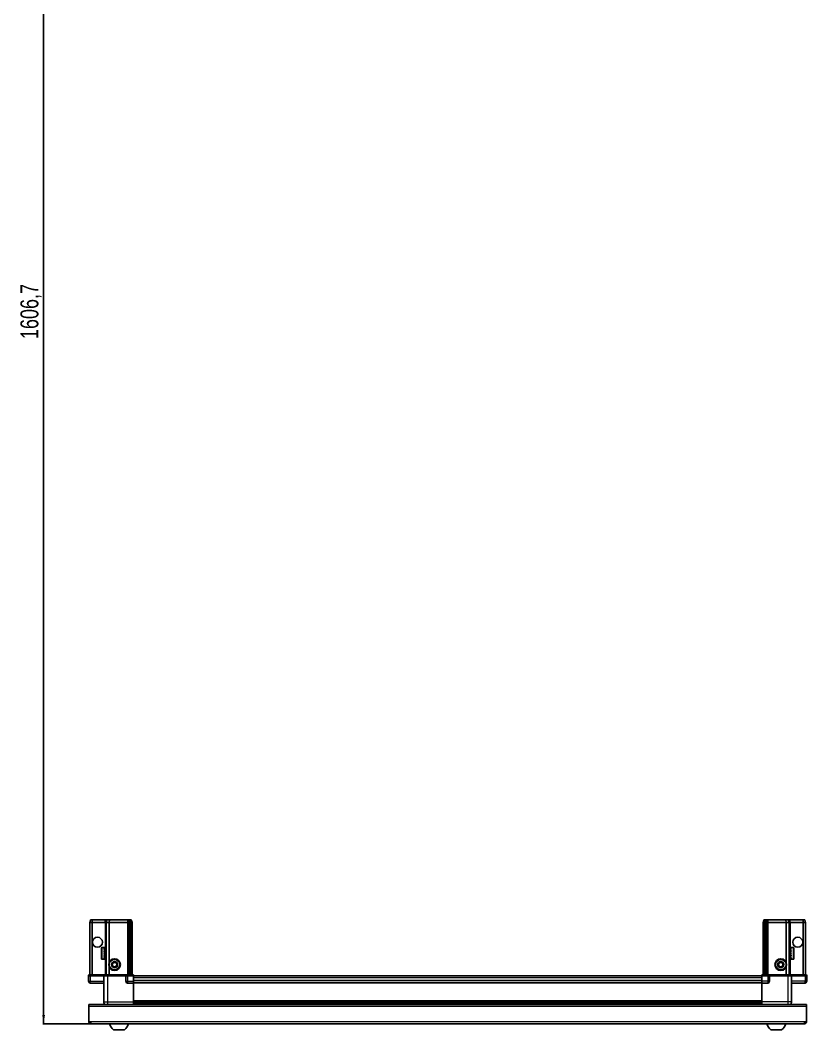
# Model space of a CAD drawing. Header units: millimetres. Extents: x 834 to 4457, y -497 to 1806.
# Drawn here: x 882 to 1758, y -497 to 628 of the extents above; entities that cross this region are included whole.
import ezdxf

# ---------------------------------------------------------------- set-up
doc = ezdxf.new("R2010")
doc.units = ezdxf.units.MM
doc.layers.add('FORMAT', color=7, linetype='Continuous')
doc.styles.add('SLDTEXTSTYLE0', font='TXT', dxfattribs={"width": 0.75})
doc.dimstyles.new('SLDDIMSTYLE0', dxfattribs={"dimtxt": 20, "dimasz": 10, "dimexe": 0, "dimexo": 0.0625, "dimgap": 5, "dimtad": 2, "dimdec": 1, "dimrnd": 1e-09, "dimzin": 12, "dimdsep": 46, "dimtxsty": 'SLDTEXTSTYLE0', "dimsah": 1, "dimcen": 0.09, "dimadec": 0, "dimazin": 3, "dimtfac": 1, "dimtofl": 0, "dimtmove": 0, "dimatfit": 3, "dimfxl": 0, "dimfrac": 2, "dimtolj": 1, "dimtzin": 12, "dimarcsym": 0})

# ---------------------------------------------------------------- blocks, each defined once
blk = doc.blocks.new('_D_8')
at = {"layer": 'FORMAT'}
for p, q in [((959.9, 1116.7), (906.8, 1116.7)), ((907.8, 1116.7), (907.8, -490)), ((960.4, -490), (906.8, -490))]:
    blk.add_line(p, q, dxfattribs=at)
for points in [[(907.8, 1116.7), (906.3, 1106.7), (909.4, 1106.7)], [(907.8, -490), (909.4, -480), (906.3, -480)]]:
    blk.add_solid(points, dxfattribs=at)
at = {"layer": 'FORMAT', "insert": (882, 272.7), "char_height": 20, "attachment_point": 1, "rotation": 90, "style": 'SLDTEXTSTYLE0'}
blk.add_mtext('1606,7', dxfattribs=at)

msp = doc.modelspace()

# ---------------------------------------------------------------- linework, layer by layer
at = {"color": 7, "linetype": 'Continuous', "lineweight": 25}
for p, q in [((959.32, -377.03), (960.13, -374.03)), ((961.82, -377.03), (959.32, -377.03)), ((959.32, -377.03), (959.32, -435.33)), ((960.13, -374.03), (961.98, -374.03)), ((961.82, -377.03), (961.98, -374.03)), ((976.32, -377.03), (961.82, -377.03)), ((961.82, -377.03), (961.82, -435.33)), ((961.98, -374.03), (976.32, -374.03)), ((976.32, -374.03), (978.13, -374.03)), ((977.32, -377.03), (976.32, -377.03)), ((977.32, -377.03), (978.13, -374.03)), ((980.82, -377.03), (977.32, -377.03)), ((977.32, -377.03), (977.32, -435.33)), ((978.13, -374.03), (981.16, -374.03)), ((981.16, -374.03), (980.82, -377.03)), ((980.82, -377.03), (980.82, -421.53)), ((1001.32, -377.03), (980.82, -377.03)), ((981.16, -374.03), (1001.32, -374.03)), ((1001.32, -374.03), (1003.13, -374.03)), ((1002.32, -377.03), (1001.32, -377.03)), ((1003.13, -374.03), (1002.32, -377.03)), ((1002.32, -377.03), (1002.32, -435.33)), ((1003.32, -377.03), (1002.32, -377.03)), ((1003.13, -374.03), (1003.87, -374.03)), ((1003.87, -374.03), (1003.32, -377.03)), ((1004.82, -377.03), (1003.32, -377.03)), ((1003.32, -377.03), (1003.32, -435.33)), ((1003.87, -374.03), (1004.37, -374.03)), ((1004.37, -374.03), (1004.82, -377.03)), ((1004.37, -374.03), (1005.52, -374.03)), ((1006.32, -377.03), (1004.82, -377.03)), ((1004.82, -377.03), (1004.82, -435.33)), ((1005.52, -374.03), (1006.32, -377.03)), ((1006.32, -377.03), (1006.32, -435.33)), ((1710.13, -374.03), (1709.32, -377.03)), ((1709.32, -377.03), (1710.82, -377.03)), ((1709.32, -377.03), (1709.32, -435.33)), ((1711.28, -374.03), (1710.13, -374.03)), ((1711.28, -374.03), (1710.82, -377.03)), ((1710.82, -377.03), (1712.32, -377.03)), ((1710.82, -377.03), (1710.82, -435.33)), ((1711.78, -374.03), (1711.28, -374.03)), ((1711.78, -374.03), (1712.32, -377.03)), ((1712.52, -374.03), (1711.78, -374.03)), ((1712.32, -377.03), (1712.32, -435.33)), ((1712.32, -377.03), (1713.32, -377.03)), ((1712.52, -374.03), (1713.32, -377.03)), ((1714.32, -374.03), (1712.52, -374.03)), ((1713.32, -377.03), (1713.32, -435.33)), ((1713.32, -377.03), (1714.32, -377.03)), ((1734.49, -374.03), (1714.32, -374.03)), ((1714.32, -377.03), (1734.82, -377.03)), ((1734.49, -374.03), (1734.82, -377.03)), ((1737.52, -374.03), (1734.49, -374.03)), ((1734.82, -377.03), (1734.82, -421.53)), ((1734.82, -377.03), (1738.32, -377.03)), ((1738.32, -377.03), (1737.52, -374.03)), ((1739.32, -374.03), (1737.52, -374.03)), ((1738.32, -377.03), (1738.32, -435.33)), ((1738.32, -377.03), (1739.32, -377.03)), ((1753.67, -374.03), (1739.32, -374.03)), ((1739.32, -377.03), (1753.82, -377.03)), ((1753.82, -377.03), (1753.67, -374.03)), ((1755.52, -374.03), (1753.67, -374.03)), ((1753.82, -377.03), (1756.32, -377.03)), ((1753.82, -377.03), (1753.82, -435.33)), ((1756.32, -377.03), (1755.52, -374.03)), ((1756.32, -377.03), (1756.32, -435.33)), ((972.12, -417.23), (972.12, -405.83)), ((975.32, -405.03), (972.92, -405.03)), ((975.32, -405.03), (975.32, -405.03)), ((975.32, -405.03), (975.82, -405.03)), ((975.32, -405.22), (975.82, -405.22)), ((975.32, -405.22), (975.32, -405.44)), ((975.32, -405.44), (975.82, -405.44)), ((975.32, -406.02), (975.82, -406.02)), ((975.32, -406.02), (975.32, -406.44)), ((975.32, -406.44), (975.82, -406.44)), ((975.32, -407.35), (975.82, -407.35)), ((975.32, -407.35), (975.32, -407.94)), ((975.32, -407.94), (975.82, -407.94)), ((975.32, -409.09), (975.82, -409.09)), ((975.32, -409.09), (975.32, -409.79)), ((975.32, -409.79), (975.82, -409.79)), ((975.32, -411.07), (975.82, -411.07)), ((975.32, -411.07), (975.32, -411.81)), ((975.32, -411.22), (975.82, -411.22)), ((975.32, -411.72), (975.82, -411.72)), ((975.32, -411.81), (975.82, -411.81)), ((975.32, -413.1), (975.82, -413.1)), ((975.32, -413.1), (975.32, -413.81)), ((975.32, -413.81), (975.82, -413.81)), ((975.32, -414.97), (975.82, -414.97)), ((975.32, -414.97), (975.32, -415.58)), ((975.32, -415.58), (975.82, -415.58)), ((975.82, -405.22), (975.82, -405.03)), ((975.82, -405.44), (975.82, -405.22)), ((975.82, -406.02), (975.82, -405.44)), ((975.82, -406.44), (975.82, -406.02)), ((975.82, -407.35), (975.82, -406.44)), ((975.92, -407.13), (975.82, -407.13)), ((975.82, -407.94), (975.82, -407.35)), ((975.82, -409.09), (975.82, -407.94)), ((975.82, -409.79), (975.82, -409.09)), ((975.82, -411.07), (975.82, -409.79)), ((975.82, -411.22), (975.82, -411.07)), ((975.82, -411.81), (975.82, -411.72)), ((975.82, -413.1), (975.82, -411.81)), ((975.82, -413.81), (975.82, -413.1)), ((975.82, -414.97), (975.82, -413.81)), ((975.82, -415.58), (975.82, -414.97)), ((975.82, -416.51), (975.82, -415.58)), ((975.82, -415.93), (975.92, -415.93)), ((975.92, -415.93), (975.92, -407.13)), ((976.81, -408.22), (976.32, -407.53)), ((976.32, -415.53), (976.32, -407.53)), ((976.32, -415.53), (976.81, -414.84)), ((977.29, -407.53), (976.81, -408.22)), ((976.81, -414.84), (976.81, -408.22)), ((976.81, -414.84), (977.29, -415.53)), ((977.32, -407.53), (977.29, -407.53)), ((977.29, -415.53), (977.29, -407.53)), ((977.29, -415.53), (977.32, -415.53)), ((1738.36, -407.53), (1738.32, -407.53)), ((1738.32, -415.53), (1738.36, -415.53)), ((1738.84, -408.22), (1738.36, -407.53)), ((1738.36, -407.53), (1738.36, -415.53)), ((1738.36, -415.53), (1738.84, -414.84)), ((1739.32, -407.53), (1738.84, -408.22)), ((1738.84, -408.22), (1738.84, -414.84)), ((1738.84, -414.84), (1739.32, -415.53)), ((1739.32, -407.53), (1739.32, -415.53)), ((1739.82, -407.13), (1739.72, -407.13)), ((1739.72, -407.13), (1739.72, -415.93)), ((1739.72, -415.93), (1739.82, -415.93)), ((1742.72, -405.03), (1739.82, -405.03)), ((1740.32, -405.03), (1739.82, -405.03)), ((1739.82, -405.03), (1739.82, -405.08)), ((1739.82, -405.08), (1739.82, -405.36)), ((1740.32, -405.08), (1739.82, -405.08)), ((1740.32, -405.36), (1739.82, -405.36)), ((1739.82, -405.36), (1739.82, -405.63)), ((1740.32, -405.63), (1739.82, -405.63)), ((1739.82, -405.63), (1739.82, -406.3)), ((1740.32, -406.3), (1739.82, -406.3)), ((1739.82, -406.3), (1739.82, -406.77)), ((1739.82, -406.77), (1739.82, -407.75)), ((1740.32, -406.77), (1739.82, -406.77)), ((1740.32, -407.75), (1739.82, -407.75)), ((1739.82, -407.75), (1739.82, -408.37)), ((1739.82, -408.37), (1739.82, -409.57)), ((1740.32, -408.37), (1739.82, -408.37)), ((1740.32, -409.57), (1739.82, -409.57)), ((1739.82, -409.57), (1739.82, -410.2)), ((1740.32, -410.2), (1739.82, -410.2)), ((1739.82, -410.28), (1739.82, -411.58)), ((1740.32, -410.28), (1739.82, -410.28)), ((1740.32, -411.58), (1739.82, -411.58)), ((1740.32, -412.06), (1739.82, -412.06)), ((1739.82, -412.06), (1739.82, -412.31)), ((1739.82, -412.31), (1739.82, -413.58)), ((1740.32, -412.31), (1739.82, -412.31)), ((1740.32, -413.58), (1739.82, -413.58)), ((1739.82, -413.58), (1739.82, -414.27)), ((1739.82, -414.27), (1739.82, -415.39)), ((1740.32, -414.27), (1739.82, -414.27)), ((1740.32, -415.39), (1739.82, -415.39)), ((1739.82, -415.39), (1739.82, -415.96)), ((1739.82, -415.96), (1739.82, -416.82)), ((1740.32, -415.96), (1739.82, -415.96)), ((1740.32, -405.08), (1740.32, -405.03)), ((1740.32, -405.63), (1740.32, -405.36)), ((1740.32, -406.77), (1740.32, -406.3)), ((1740.32, -408.37), (1740.32, -407.75)), ((1740.32, -410.28), (1740.32, -409.57)), ((1740.32, -412.31), (1740.32, -411.58)), ((1740.32, -414.27), (1740.32, -413.58)), ((1740.32, -415.96), (1740.32, -415.39)), ((1743.52, -405.83), (1743.52, -417.23)), ((972.92, -418.03), (975.32, -418.03)), ((975.32, -416.51), (975.82, -416.51)), ((975.32, -416.51), (975.32, -416.95)), ((975.32, -416.95), (975.82, -416.95)), ((975.32, -417.55), (975.82, -417.55)), ((975.32, -417.55), (975.32, -417.79)), ((975.32, -417.79), (975.82, -417.79)), ((975.32, -418.01), (975.82, -418.01)), ((975.32, -418.01), (975.32, -418.03)), ((975.32, -418.02), (975.82, -418.02)), ((975.82, -416.95), (975.82, -416.51)), ((975.82, -417.55), (975.82, -416.95)), ((975.82, -417.79), (975.82, -417.55)), ((975.82, -418.01), (975.82, -417.79)), ((975.82, -418.02), (975.82, -418.01)), ((980.82, -426.53), (980.82, -435.33)), ((1734.82, -426.53), (1734.82, -435.33)), ((1740.32, -416.82), (1739.82, -416.82)), ((1739.82, -416.82), (1739.82, -417.21)), ((1739.82, -417.21), (1739.82, -417.72)), ((1740.32, -417.21), (1739.82, -417.21)), ((1740.32, -417.72), (1739.82, -417.72)), ((1739.82, -417.72), (1739.82, -417.91)), ((1739.82, -417.91), (1739.82, -418.03)), ((1740.32, -417.91), (1739.82, -417.91)), ((1739.82, -418.03), (1742.72, -418.03)), ((1740.32, -417.21), (1740.32, -416.82)), ((1740.32, -417.91), (1740.32, -417.72)), ((958.32, -435.33), (957.82, -436.19)), ((957.82, -436.53), (957.82, -436.19)), ((957.82, -436.53), (959.82, -436.53)), ((957.82, -436.53), (957.82, -442.53)), ((959.82, -435.33), (958.32, -435.33)), ((959.82, -435.33), (974.62, -435.33)), ((974.62, -436.53), (959.82, -436.53)), ((959.82, -436.53), (974.62, -436.53)), ((974.62, -435.33), (974.82, -435.33)), ((974.82, -436.53), (974.62, -436.53)), ((974.82, -436.53), (974.82, -435.33)), ((974.82, -435.33), (978.82, -435.33)), ((978.82, -436.53), (974.82, -436.53)), ((974.82, -436.53), (974.82, -465.53)), ((978.82, -435.33), (999.12, -435.33)), ((999.12, -436.53), (978.82, -436.53)), ((999.12, -435.33), (999.32, -435.33)), ((999.32, -436.53), (999.12, -436.53)), ((999.32, -436.53), (999.32, -435.33)), ((1000, -435.33), (999.32, -435.33)), ((999.32, -436.53), (1001.32, -436.53)), ((999.32, -436.53), (999.32, -442.53)), ((1000, -435.33), (1007.82, -435.33)), ((1007.82, -436.19), (1001.32, -436.19)), ((1007.82, -436.53), (1001.32, -436.53)), ((1001.32, -436.53), (1007.82, -436.53)), ((1007.82, -435.33), (1007.82, -436.19)), ((1007.82, -436.19), (1007.82, -436.19)), ((1007.82, -436.53), (1007.82, -436.19)), ((1007.82, -436.53), (1007.82, -436.53)), ((1007.82, -436.53), (1007.82, -442.53)), ((1707.82, -436.68), (1007.82, -436.68)), ((1707.82, -435.33), (1715.65, -435.33)), ((1707.82, -436.19), (1707.82, -435.33)), ((1707.82, -436.53), (1707.82, -436.19)), ((1714.32, -436.19), (1707.82, -436.19)), ((1714.32, -436.53), (1707.82, -436.53)), ((1707.82, -436.53), (1707.82, -442.53)), ((1714.32, -436.53), (1716.32, -436.53)), ((1716.32, -436.53), (1714.32, -436.53)), ((1716.32, -435.33), (1715.65, -435.33)), ((1716.32, -436.53), (1716.32, -435.33)), ((1716.32, -435.33), (1716.52, -435.33)), ((1716.52, -436.53), (1716.32, -436.53)), ((1716.32, -436.53), (1716.32, -442.53)), ((1716.52, -435.33), (1736.82, -435.33)), ((1736.82, -436.53), (1716.52, -436.53)), ((1736.82, -435.33), (1740.82, -435.33)), ((1740.82, -436.53), (1736.82, -436.53)), ((1740.82, -436.53), (1740.82, -435.33)), ((1740.82, -435.33), (1741.02, -435.33)), ((1741.02, -436.53), (1740.82, -436.53)), ((1740.82, -436.53), (1740.82, -465.53)), ((1741.02, -435.33), (1755.82, -435.33)), ((1755.82, -436.53), (1741.02, -436.53)), ((1757.32, -435.33), (1755.82, -435.33)), ((1755.82, -436.53), (1757.82, -436.53)), ((1757.82, -436.19), (1757.32, -435.33)), ((1757.82, -436.19), (1757.32, -435.33)), ((1757.82, -436.53), (1757.82, -436.19)), ((1757.82, -436.53), (1757.82, -436.19)), ((1757.82, -436.53), (1757.82, -436.53)), ((1757.82, -436.53), (1757.82, -442.53)), ((974.82, -444.53), (959.82, -444.53)), ((1007.82, -444.53), (1001.32, -444.53)), ((1007.82, -442.53), (1007.82, -444.53)), ((1707.82, -443.88), (1007.82, -443.88)), ((1007.82, -465.53), (1007.82, -444.53)), ((1707.82, -442.53), (1707.82, -444.53)), ((1707.82, -444.53), (1714.32, -444.53)), ((1707.82, -465.53), (1707.82, -444.53)), ((1740.82, -444.53), (1755.82, -444.53)), ((958.32, -468.53), (1757.32, -468.53)), ((958.32, -470.63), (958.32, -468.53)), ((958.32, -487.93), (958.32, -470.63)), ((973.32, -468.43), (960.42, -468.43)), ((973.32, -468.43), (973.32, -468.53)), ((1007.82, -466.55), (1707.82, -466.55)), ((1007.82, -466.59), (1707.82, -466.59)), ((1031.7, -468.38), (1007.82, -468.38)), ((1026.32, -468.53), (1026.32, -468.38)), ((1026.36, -468.53), (1026.36, -468.38)), ((1026.63, -468.53), (1026.63, -468.38)), ((1026.9, -468.53), (1026.9, -468.38)), ((1027.55, -468.53), (1027.55, -468.38)), ((1028.01, -468.53), (1028.01, -468.38)), ((1028.98, -468.53), (1028.98, -468.38)), ((1029.6, -468.53), (1029.6, -468.38)), ((1030.78, -468.53), (1030.78, -468.38)), ((1031.44, -468.53), (1031.44, -468.38)), ((1031.5, -468.53), (1031.5, -468.38)), ((1032.79, -468.38), (1031.7, -468.38)), ((1033.52, -468.38), (1032.79, -468.38)), ((1032.79, -468.53), (1032.79, -468.38)), ((1032.79, -468.38), (1032.79, -468.38)), ((1032.8, -468.53), (1032.8, -468.38)), ((1033.3, -468.53), (1033.3, -468.38)), ((1033.53, -468.38), (1033.52, -468.38)), ((1033.53, -468.53), (1033.53, -468.38)), ((1033.95, -468.38), (1033.53, -468.38)), ((1681.7, -468.38), (1033.95, -468.38)), ((1034.8, -468.53), (1034.8, -468.38)), ((1035.49, -468.53), (1035.49, -468.38)), ((1036.62, -468.53), (1036.62, -468.38)), ((1037.19, -468.53), (1037.19, -468.38)), ((1038.06, -468.53), (1038.06, -468.38)), ((1038.47, -468.53), (1038.47, -468.38)), ((1039, -468.53), (1039, -468.38)), ((1039.19, -468.53), (1039.19, -468.38)), ((1039.32, -468.53), (1039.32, -468.38)), ((1676.33, -468.53), (1676.33, -468.38)), ((1676.5, -468.53), (1676.5, -468.38)), ((1676.71, -468.53), (1676.71, -468.38)), ((1677.27, -468.53), (1677.27, -468.38)), ((1677.69, -468.53), (1677.69, -468.38)), ((1678.58, -468.53), (1678.58, -468.38)), ((1679.17, -468.53), (1679.17, -468.38)), ((1680.31, -468.53), (1680.31, -468.38)), ((1681.01, -468.53), (1681.01, -468.38)), ((1682.29, -468.38), (1681.7, -468.38)), ((1683.02, -468.38), (1682.29, -468.38)), ((1682.29, -468.53), (1682.29, -468.38)), ((1682.29, -468.38), (1682.29, -468.38)), ((1682.46, -468.53), (1682.46, -468.38)), ((1682.96, -468.53), (1682.96, -468.38)), ((1683.03, -468.38), (1683.02, -468.38)), ((1683.03, -468.53), (1683.03, -468.38)), ((1683.95, -468.38), (1683.03, -468.38)), ((1707.82, -468.38), (1683.95, -468.38)), ((1684.32, -468.53), (1684.32, -468.38)), ((1685.02, -468.53), (1685.02, -468.38)), ((1686.2, -468.53), (1686.2, -468.38)), ((1686.81, -468.53), (1686.81, -468.38)), ((1687.75, -468.53), (1687.75, -468.38)), ((1688.2, -468.53), (1688.2, -468.38)), ((1688.82, -468.53), (1688.82, -468.38)), ((1689.07, -468.53), (1689.07, -468.38)), ((1689.3, -468.53), (1689.3, -468.38)), ((1689.32, -468.53), (1689.32, -468.38)), ((1742.32, -468.43), (1755.22, -468.43)), ((1742.32, -468.43), (1742.32, -468.53)), ((1757.32, -468.53), (1757.32, -470.63)), ((1757.32, -470.63), (1757.32, -487.93)), ((960.42, -487.93), (958.32, -487.93)), ((960.42, -487.93), (960.42, -490.03)), ((1755.22, -490.03), (960.42, -490.03)), ((1757.32, -487.93), (1755.22, -487.93)), ((1755.22, -490.03), (1755.22, -487.93)), ((985.82, -496.63), (997.82, -496.63)), ((1717.82, -496.63), (1729.82, -496.63))]:
    msp.add_line(p, q, dxfattribs=at)
at = {"color": 8, "linetype": 'Continuous', "lineweight": 18}
for p, q in [((976.32, -377.03), (976.32, -374.03)), ((976.32, -377.03), (976.32, -407.53)), ((1001.32, -374.03), (1001.32, -377.03)), ((1001.32, -377.03), (1001.32, -435.33)), ((1714.32, -374.03), (1714.32, -377.03)), ((1714.32, -377.03), (1714.32, -435.33)), ((1739.32, -377.03), (1739.32, -374.03)), ((1739.32, -377.03), (1739.32, -407.53)), ((972.92, -418.03), (972.92, -405.03)), ((976.32, -415.53), (976.32, -435.33)), ((1739.32, -415.53), (1739.32, -435.33)), ((1742.72, -405.03), (1742.72, -418.03)), ((959.82, -436.53), (959.82, -435.33)), ((959.82, -436.53), (959.82, -442.53)), ((974.62, -436.53), (974.62, -435.33)), ((978.82, -436.53), (978.82, -435.33)), ((978.82, -436.53), (978.82, -465.53)), ((999.12, -436.53), (999.12, -435.33)), ((1001.32, -436.53), (1001.32, -436.19)), ((1001.32, -436.53), (1001.32, -442.53)), ((1007.82, -436.53), (1007.82, -436.19)), ((1714.32, -436.53), (1714.32, -436.19)), ((1714.32, -436.53), (1714.32, -442.53)), ((1716.52, -435.33), (1716.52, -436.53)), ((1736.82, -436.53), (1736.82, -435.33)), ((1736.82, -436.53), (1736.82, -465.53)), ((1741.02, -435.33), (1741.02, -436.53)), ((1755.82, -436.53), (1755.82, -435.33)), ((1755.82, -436.53), (1755.82, -442.53)), ((957.82, -442.53), (959.82, -442.53)), ((959.82, -442.53), (974.82, -442.53)), ((959.82, -444.53), (959.82, -442.53)), ((999.32, -442.53), (1001.32, -442.53)), ((1001.32, -442.53), (1007.82, -442.53)), ((1001.32, -442.53), (1001.32, -444.53)), ((1707.82, -438.68), (1007.82, -438.68)), ((1707.82, -441.88), (1007.82, -441.88)), ((1707.82, -444.53), (1007.82, -444.53)), ((1714.32, -442.53), (1707.82, -442.53)), ((1716.32, -442.53), (1714.32, -442.53)), ((1714.32, -442.53), (1714.32, -444.53)), ((1755.82, -442.53), (1740.82, -442.53)), ((1757.82, -442.53), (1755.82, -442.53)), ((1755.82, -444.53), (1755.82, -442.53)), ((1757.32, -470.63), (958.32, -470.63)), ((960.42, -468.53), (960.42, -468.43)), ((978.82, -465.53), (1007.82, -465.53)), ((1007.82, -463.93), (1707.82, -463.93)), ((1707.82, -465.34), (1007.82, -465.34)), ((1007.82, -467.79), (1707.82, -467.79)), ((1736.82, -465.53), (1707.82, -465.53)), ((1755.22, -468.53), (1755.22, -468.43)), ((1755.22, -487.93), (960.42, -487.93))]:
    msp.add_line(p, q, dxfattribs=at)
at = {"color": 7, "linetype": 'Continuous', "lineweight": 25, "flags": 128}
for points in [[(960.42, -468.43), (960.01, -468.47), (959.78, -468.53)], [(1755.86, -468.53), (1755.63, -468.47), (1755.22, -468.43)]]:
    msp.add_lwpolyline(points, dxfattribs=at)
at = {"color": 7, "linetype": 'Continuous', "lineweight": 25}
for centre, radius in [((967.82, -399.03), 5.5), ((1747.82, -399.03), 5.5), ((986.82, -424.03), 6.5), ((986.82, -424.03), 3.46), ((1728.82, -424.03), 6.5), ((1728.82, -424.03), 3.46)]:
    msp.add_circle(centre, radius, dxfattribs=at)
at = {"color": 8, "linetype": 'Continuous', "lineweight": 18}
for centre in [(986.82, -424.03), (1728.82, -424.03)]:
    msp.add_circle(centre, 5.7, dxfattribs=at)
at = {"color": 7, "linetype": 'Continuous', "lineweight": 25}
for centre, radius, start, end in [((972.92, -405.83), 0.8, 90, 180), ((976.32, -407.13), 0.4, 180, 270), ((976.32, -415.93), 0.4, 90, 180), ((1739.32, -407.13), 0.4, 270, 0), ((1739.32, -415.93), 0.4, 360, 90), ((1742.72, -405.83), 0.8, 360, 90), ((972.92, -417.23), 0.8, 180, 270), ((986.82, -424.03), 2.5, 147.37605, 207.37605), ((986.82, -424.03), 2.5, 207.37605, 267.37605), ((986.82, -424.03), 2.5, 87.37605, 147.37605), ((986.82, -424.03), 2.5, 267.37605, 327.37605), ((986.82, -424.03), 2.5, 27.37605, 87.37605), ((986.82, -424.03), 2.5, 327.37605, 27.37605), ((1728.82, -424.03), 2.5, 134.67671, 194.67671), ((1728.82, -424.03), 2.5, 194.67671, 254.67671), ((1728.82, -424.03), 2.5, 74.67671, 134.67671), ((1728.82, -424.03), 2.5, 254.67671, 314.67671), ((1728.82, -424.03), 2.5, 14.67671, 74.67671), ((1728.82, -424.03), 2.5, 314.67671, 14.67671), ((1742.72, -417.23), 0.8, 270, 0), ((959.82, -442.53), 2, 180, 270), ((1001.32, -442.53), 2, 180, 270), ((1714.32, -442.53), 2, 270, 0), ((1755.82, -442.53), 2, 270, 0), ((960.42, -487.93), 2.1, 180, 270), ((960.42, -487.93), 0.6, 180, 270), ((992.85, -487), 11.91, 194.70035, 233.8734), ((990.8, -487), 11.91, 306.1266, 345.29965), ((1724.85, -487), 11.91, 194.70035, 233.8734), ((1722.8, -487), 11.91, 306.1266, 345.29965), ((1755.22, -487.93), 2.1, 270, 0), ((1755.22, -487.93), 0.6, 270, 0)]:
    msp.add_arc(centre, radius, start, end, dxfattribs=at)
for centre, start_param, end_param in [((1001.32, -432.73), 2.4188584, 3.1415927), ((1714.32, -432.73), 3.1415927, 3.8643269)]:
    msp.add_ellipse(centre, major_axis=(0, 3.46), ratio=0.5773503, start_param=start_param, end_param=end_param, dxfattribs=at)
for points, knots in [([(983.94, -423.9), (984.22, -423.46), (984.74, -422.65), (985.26, -421.84), (985.5, -421.46)], [0, 0, 0, 0, 0.5346859, 1, 1, 1, 1]), ([(985.27, -426.46), (985.21, -426.35), (984.94, -425.82), (984.48, -424.93), (984.1, -424.2), (983.94, -423.9)], [0, 0, 0, 0, 0.1331247, 0.6370994, 1, 1, 1, 1]), ([(988.15, -426.59), (987.64, -426.57), (986.67, -426.52), (985.71, -426.48), (985.27, -426.46)], [0, 0, 0, 0, 0.5346859, 1, 1, 1, 1]), ([(985.5, -421.46), (986.01, -421.49), (986.98, -421.53), (987.93, -421.58), (988.38, -421.6)], [0, 0, 0, 0, 0.5346859, 1, 1, 1, 1]), ([(989.71, -424.16), (989.43, -424.59), (988.91, -425.41), (988.39, -426.22), (988.15, -426.59)], [0, 0, 0, 0, 0.5346859, 1, 1, 1, 1]), ([(988.38, -421.6), (988.54, -421.9), (988.92, -422.63), (989.38, -423.52), (989.65, -424.05), (989.71, -424.16)], [0, 0, 0, 0, 0.3629006, 0.8668753, 1, 1, 1, 1]), ([(1726.04, -423.26), (1726.41, -422.9), (1727.09, -422.22), (1727.78, -421.55), (1728.09, -421.24)], [0, 0, 0, 0, 0.53468586, 1, 1, 1, 1]), ([(1726.77, -426.06), (1726.68, -425.72), (1726.48, -424.93), (1726.22, -423.96), (1726.07, -423.39), (1726.04, -423.26)], [0, 0, 0, 0, 0.3629006, 0.8668753, 1, 1, 1, 1]), ([(1729.56, -426.82), (1729.06, -426.68), (1728.13, -426.43), (1727.2, -426.18), (1726.77, -426.06)], [0, 0, 0, 0, 0.5346859, 1, 1, 1, 1]), ([(1728.09, -421.24), (1728.59, -421.37), (1729.52, -421.63), (1730.45, -421.88), (1730.88, -422)], [0, 0, 0, 0, 0.5346859, 1, 1, 1, 1]), ([(1731.61, -424.79), (1731.24, -425.15), (1730.56, -425.83), (1729.87, -426.51), (1729.56, -426.82)], [0, 0, 0, 0, 0.53468586, 1, 1, 1, 1]), ([(1730.88, -422), (1730.91, -422.12), (1731.06, -422.7), (1731.31, -423.66), (1731.52, -424.46), (1731.61, -424.79)], [0, 0, 0, 0, 0.1331247, 0.6370994, 1, 1, 1, 1]), ([(974.82, -465.53), (974.87, -465.97), (974.94, -466.64), (975.38, -467.46), (975.84, -468.01), (976.24, -468.37), (976.5, -468.5), (976.55, -468.53)], [0, 0, 0, 0, 0.3630185, 0.5584377, 0.7580039, 0.9575702, 1, 1, 1, 1]), ([(1007.82, -465.53), (1007.82, -465.92), (1007.82, -466.71), (1007.82, -467.73), (1007.82, -468.36), (1007.82, -468.52), (1007.82, -468.53)], [0, 0, 0, 0, 0.3255201, 0.6510403, 0.9765604, 1, 1, 1, 1]), ([(1707.82, -465.53), (1707.82, -465.92), (1707.82, -466.71), (1707.82, -467.73), (1707.82, -468.36), (1707.82, -468.52), (1707.82, -468.53)], [0, 0, 0, 0, 0.3255201, 0.6510403, 0.9765604, 1, 1, 1, 1]), ([(1740.82, -465.53), (1740.78, -465.97), (1740.71, -466.64), (1740.27, -467.46), (1739.81, -468.01), (1739.41, -468.37), (1739.15, -468.5), (1739.1, -468.53)], [0, 0, 0, 0, 0.3630185, 0.5584377, 0.7580039, 0.9575702, 1, 1, 1, 1])]:
    msp.add_open_spline(points, degree=3, knots=knots, dxfattribs=at)
at = {"color": 8, "linetype": 'Continuous', "lineweight": 18}
for points in [[(974.82, -465.53), (974.88, -465.53), (975, -465.53), (975.93, -465.53), (977.25, -465.53), (978.3, -465.53), (978.82, -465.53)], [(1740.82, -465.53), (1740.76, -465.53), (1740.64, -465.53), (1739.72, -465.53), (1738.4, -465.53), (1737.35, -465.53), (1736.82, -465.53)]]:
    msp.add_open_spline(points, degree=3, dxfattribs=at)
for points in [[(978.82, -465.53), (978.82, -465.97), (978.82, -466.64), (978.82, -467.46), (978.82, -468.01), (978.82, -468.37), (978.82, -468.5), (978.82, -468.53)], [(1736.82, -465.53), (1736.82, -465.97), (1736.82, -466.64), (1736.82, -467.46), (1736.82, -468.01), (1736.82, -468.37), (1736.82, -468.5), (1736.82, -468.53)]]:
    msp.add_open_spline(points, degree=3, knots=[0, 0, 0, 0, 0.3630185, 0.5584377, 0.7580039, 0.9575702, 1, 1, 1, 1], dxfattribs=at)

# ---------------------------------------------------------------- dimensions: what is measured, and where the dimension line sits
at = {"layer": 'FORMAT'}
dim = msp.add_linear_dim(base=(907.82, -490.03), p1=(959.92, 1116.67), p2=(960.42, -490.03), angle=90, dimstyle='SLDDIMSTYLE0', dxfattribs=at)
dim.commit()
dim.dimension.update_dxf_attribs({"geometry": '_D_8', "text_midpoint": (907.82, 313.32), "dimtype": 160})

doc.saveas('drawing.dxf')
